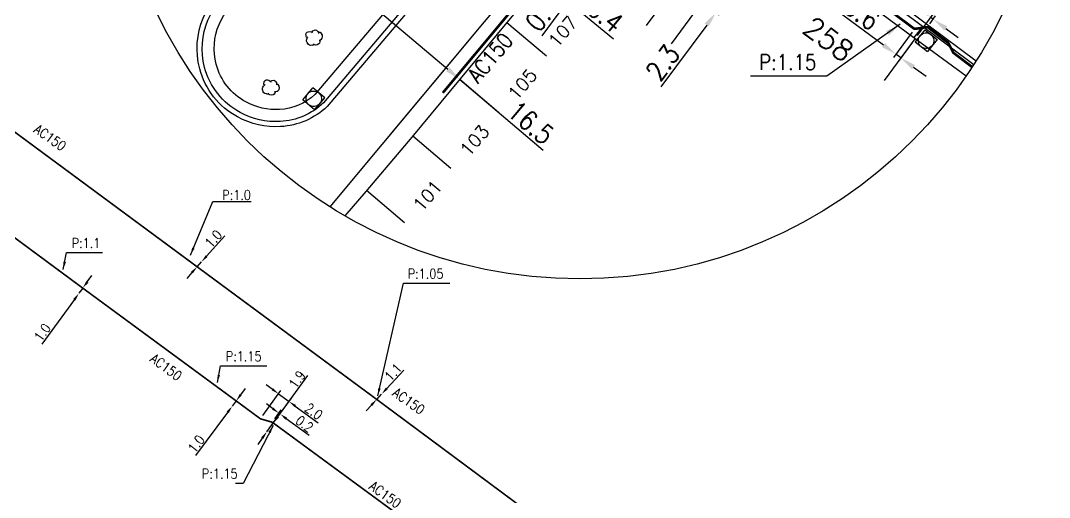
# Model space of a CAD drawing. Header units: millimetres. Extents: x 160996 to 162003, y 120996 to 122000.
# Drawn here: x 161145.7 to 161304.7, y 121788.2 to 121861.8 of the extents above; entities that cross this region are included whole.
import ezdxf
from ezdxf.enums import TextEntityAlignment as Align

# ---------------------------------------------------------------- set-up
doc = ezdxf.new("R2010")
doc.units = ezdxf.units.MM
doc.header["$PDMODE"] = 34
doc.linetypes.add('L_100_AP', pattern=[14, 10, -1.5, 1, -1.5])
doc.layers.get('0').update_dxf_attribs({"linetype": 'CONTINUOUS'})
doc.layers.get('Defpoints').update_dxf_attribs({"linetype": 'CONTINUOUS'})
for name, color, linetype in [('L_140', 3, 'CONTINUOUS'), ('L_900', 7, 'CONTINUOUS'), ('W0008', 7, 'CONTINUOUS'), ('W0100', 7, 'CONTINUOUS'), ('W0300', 7, 'CONTINUOUS'), ('W0334', 7, 'CONTINUOUS'), ('W0420', 7, 'CONTINUOUS'), ('W0991', 7, 'CONTINUOUS'), ('W1102', 7, 'CONTINUOUS')]:
    doc.layers.add(name, color=color, linetype=linetype)
doc.styles.get("Standard").update_dxf_attribs({"font": 'romans.shx', "width": 0.85})
doc.dimstyles.get("Standard").update_dxf_attribs({"dimtxt": 1.5, "dimasz": 1.2, "dimexe": 0.625, "dimexo": 0.625, "dimgap": 0.25, "dimtad": 1, "dimdec": 1, "dimzin": 0, "dimdsep": 46, "dimtxsty": 'Standard', "dimcen": -0.5, "dimadec": 0, "dimazin": 0, "dimtfac": 1, "dimtdec": 1, "dimtmove": 0, "dimatfit": 3, "dimfxl": 0, "dimtolj": 1, "dimtzin": 0, "dimarcsym": 0})

# ---------------------------------------------------------------- blocks, each defined once
blk = doc.blocks.new('*D425')
at = {"layer": 'Defpoints', "color": 0, "linetype": 'Continuous', "transparency": 16777216}
for p in [(161173.64, 121824.52), (161173.64, 121824.52), (161172.97, 121823.78)]:
    blk.add_point(p, dxfattribs=at)
at = {"layer": 'L_140', "color": 0, "linetype": 'Continuous', "lineweight": -2, "transparency": 16777216}
for p, q in [((161174.44, 121825.42), (161177.24, 121828.54)), ((161172.97, 121823.78), (161173.64, 121824.52)), ((161172.17, 121822.89), (161171.37, 121821.99))]:
    blk.add_line(p, q, dxfattribs=at)
at = {"layer": 'L_140', "color": 0, "linetype": 'Continuous', "transparency": 16777216}
for points in [[(161174.29, 121825.55), (161174.59, 121825.29), (161173.64, 121824.52)], [(161172.02, 121823.02), (161172.32, 121822.75), (161172.97, 121823.78)]]:
    blk.add_solid(points, dxfattribs=at)
at = {"layer": 'L_140', "color": 0, "linetype": 'Continuous', "transparency": 16777216, "insert": (161175.49, 121828.09), "char_height": 1.5, "attachment_point": 5, "rotation": 48.1498}
blk.add_mtext('\\A1;1.0', dxfattribs=at)
blk = doc.blocks.new('*D426')
at = {"layer": 'Defpoints', "color": 0, "linetype": 'Continuous', "transparency": 16777216}
for p in [(161200.73, 121803.3), (161201.48, 121804.11), (161201.48, 121804.11)]:
    blk.add_point(p, dxfattribs=at)
at = {"layer": 'L_140', "color": 0, "linetype": 'Continuous', "lineweight": -2, "transparency": 16777216}
for p, q in [((161202.3, 121804.99), (161204.9, 121807.79)), ((161200.73, 121803.3), (161201.48, 121804.11)), ((161199.91, 121802.43), (161199.1, 121801.55))]:
    blk.add_line(p, q, dxfattribs=at)
at = {"layer": 'L_140', "color": 0, "linetype": 'Continuous', "transparency": 16777216}
for points in [[(161202.15, 121805.13), (161202.44, 121804.85), (161201.48, 121804.11)], [(161199.77, 121802.56), (161200.06, 121802.29), (161200.73, 121803.3)]]:
    blk.add_solid(points, dxfattribs=at)
at = {"layer": 'L_140', "color": 0, "linetype": 'Continuous', "transparency": 16777216, "insert": (161203.27, 121807.51), "char_height": 1.5, "attachment_point": 5, "rotation": 47.1379}
blk.add_mtext('\\A1;1.1', dxfattribs=at)
blk = doc.blocks.new('*D428')
at = {"layer": 'Defpoints', "color": 0, "linetype": 'Continuous', "transparency": 16777216}
for p in [(161154.7, 121819.68), (161154.7, 121819.68), (161155.3, 121820.48)]:
    blk.add_point(p, dxfattribs=at)
at = {"layer": 'L_140', "color": 0, "linetype": 'Continuous', "lineweight": -2, "transparency": 16777216}
for p, q in [((161156, 121821.45), (161156.71, 121822.42)), ((161155.3, 121820.48), (161154.7, 121819.68)), ((161154, 121818.71), (161148.97, 121811.85))]:
    blk.add_line(p, q, dxfattribs=at)
at = {"layer": 'L_140', "color": 0, "linetype": 'Continuous', "transparency": 16777216}
for points in [[(161155.84, 121821.57), (161156.17, 121821.33), (161155.3, 121820.48)], [(161153.83, 121818.83), (161154.16, 121818.59), (161154.7, 121819.68)]]:
    blk.add_solid(points, dxfattribs=at)
at = {"layer": 'L_140', "color": 0, "linetype": 'Continuous', "transparency": 16777216, "insert": (161149.05, 121813.64), "char_height": 1.5, "attachment_point": 5, "rotation": 53.7952}
blk.add_mtext('\\A1;1.0', dxfattribs=at)
blk = doc.blocks.new('*D429')
at = {"layer": 'Defpoints', "color": 0, "linetype": 'Continuous', "transparency": 16777216}
for p in [(161178.41, 121802.26), (161178.41, 121802.26), (161179, 121803.07)]:
    blk.add_point(p, dxfattribs=at)
at = {"layer": 'L_140', "color": 0, "linetype": 'Continuous', "lineweight": -2, "transparency": 16777216}
for p, q in [((161179.72, 121804.03), (161180.44, 121804.99)), ((161179, 121803.07), (161178.41, 121802.26)), ((161177.69, 121801.3), (161172.74, 121794.64))]:
    blk.add_line(p, q, dxfattribs=at)
at = {"layer": 'L_140', "color": 0, "linetype": 'Continuous', "transparency": 16777216}
for points in [[(161179.56, 121804.15), (161179.88, 121803.91), (161179, 121803.07)], [(161177.53, 121801.42), (161177.85, 121801.18), (161178.41, 121802.26)]]:
    blk.add_solid(points, dxfattribs=at)
at = {"layer": 'L_140', "color": 0, "linetype": 'Continuous', "transparency": 16777216, "insert": (161172.83, 121796.43), "char_height": 1.5, "attachment_point": 5, "rotation": 53.3731}
blk.add_mtext('\\A1;1.0', dxfattribs=at)
blk = doc.blocks.new('*D430')
at = {"layer": 'Defpoints', "color": 0, "linetype": 'Continuous', "transparency": 16777216}
for p in [(161187.18, 121802.98), (161182.75, 121800.31), (161183.75, 121798.29)]:
    blk.add_point(p, dxfattribs=at)
at = {"layer": 'L_140', "color": 0, "linetype": 'Continuous', "lineweight": -2, "transparency": 16777216}
for p, q in [((161184.59, 121804.87), (161183.62, 121805.57)), ((161183.12, 121800.81), (161185.93, 121804.66)), ((161184.12, 121798.8), (161187.55, 121803.48)), ((161185.56, 121804.16), (161187.18, 121802.98)), ((161188.15, 121802.27), (161191.68, 121799.69))]:
    blk.add_line(p, q, dxfattribs=at)
at = {"layer": 'L_140', "color": 0, "linetype": 'Continuous', "transparency": 16777216}
for points in [[(161184.71, 121805.03), (161184.48, 121804.71), (161185.56, 121804.16)], [(161188.26, 121802.43), (161188.03, 121802.11), (161187.18, 121802.98)]]:
    blk.add_solid(points, dxfattribs=at)
at = {"layer": 'L_140', "color": 0, "linetype": 'Continuous', "transparency": 16777216, "insert": (161190.99, 121801.44), "char_height": 1.5, "attachment_point": 5, "rotation": 323.8581}
blk.add_mtext('\\A1;2.0', dxfattribs=at)
blk = doc.blocks.new('*D431')
at = {"layer": 'Defpoints', "color": 0, "linetype": 'Continuous', "transparency": 16777216}
for p in [(161185.78, 121801.06), (161184.59, 121799.77), (161183.75, 121798.29)]:
    blk.add_point(p, dxfattribs=at)
at = {"layer": 'L_140', "color": 0, "linetype": 'Continuous', "lineweight": -2, "transparency": 16777216}
for p, q in [((161184.64, 121801.89), (161183.68, 121802.59)), ((161184.96, 121800.28), (161185.98, 121801.68)), ((161184.12, 121798.8), (161186.14, 121801.56)), ((161185.61, 121801.18), (161185.78, 121801.06)), ((161186.74, 121800.35), (161190.27, 121797.77))]:
    blk.add_line(p, q, dxfattribs=at)
at = {"layer": 'L_140', "color": 0, "linetype": 'Continuous', "transparency": 16777216}
for points in [[(161184.76, 121802.05), (161184.53, 121801.72), (161185.61, 121801.18)], [(161186.86, 121800.51), (161186.63, 121800.19), (161185.78, 121801.06)]]:
    blk.add_solid(points, dxfattribs=at)
at = {"layer": 'L_140', "color": 0, "linetype": 'Continuous', "transparency": 16777216, "insert": (161189.58, 121799.52), "char_height": 1.5, "attachment_point": 5, "rotation": 323.8581}
blk.add_mtext('\\A1;0.2', dxfattribs=at)
blk = doc.blocks.new('*D432')
at = {"layer": 'Defpoints', "color": 0, "linetype": 'Continuous', "transparency": 16777216}
for p in [(161184.59, 121799.77), (161183.75, 121798.29), (161183.75, 121798.29)]:
    blk.add_point(p, dxfattribs=at)
at = {"layer": 'L_140', "color": 0, "linetype": 'Continuous', "lineweight": -2, "transparency": 16777216}
for p, q in [((161185.46, 121800.62), (161190.09, 121806.97)), ((161183.75, 121798.29), (161184.75, 121799.65)), ((161185.09, 121799.4), (161185.25, 121799.29)), ((161183.05, 121797.32), (161182.34, 121796.35))]:
    blk.add_line(p, q, dxfattribs=at)
at = {"layer": 'L_140', "color": 0, "linetype": 'Continuous', "transparency": 16777216}
for points in [[(161185.3, 121800.74), (161185.62, 121800.51), (161184.75, 121799.65)], [(161182.88, 121797.44), (161183.21, 121797.2), (161183.75, 121798.29)]]:
    blk.add_solid(points, dxfattribs=at)
at = {"layer": 'L_140', "color": 0, "linetype": 'Continuous', "transparency": 16777216, "insert": (161188.42, 121806.38), "char_height": 1.5, "attachment_point": 5, "rotation": 53.8581}
blk.add_mtext('\\A1;1.9', dxfattribs=at)
blk = doc.blocks.new('T420')
for p, q in [((0.75, 0.75), (-0.75, 0.75)), ((-0.75, 0.75), (-0.75, -0.75)), ((0.75, 0.75), (0.75, -0.75)), ((0.75, -0.75), (-0.75, -0.75))]:
    blk.add_line(p, q)
blk.add_ellipse((0, 0), major_axis=(-0.53, 0.53), ratio=1, start_param=3.926991, end_param=10.210176)
blk = doc.blocks.new('T300')
for p, q in [((-0.8, 0.514), (-0.857, 0.343)), ((-0.857, 0.343), (-0.857, 0.171)), ((-0.857, 0.171), (-0.743, 0.057)), ((-0.686, 0.629), (-0.8, 0.514)), ((-0.8, -0.057), (-0.743, 0.057)), ((-0.743, 0.057), (-0.686, 0.114)), ((-0.571, 0.686), (-0.686, 0.629)), ((-0.457, 0.686), (-0.571, 0.686)), ((-0.286, 0.629), (-0.457, 0.686)), ((-0.286, 0.629), (-0.171, 0.743)), ((-0.229, 0.571), (-0.286, 0.629)), ((-0.171, 0.743), (-0.057, 0.8)), ((-0.057, 0.8), (0.057, 0.8)), ((0.057, 0.8), (0.229, 0.743)), ((0.229, 0.743), (0.343, 0.629)), ((0.343, 0.629), (0.4, 0.514)), ((0.457, 0.457), (0.343, 0.457)), ((0.4, 0.514), (0.4, 0.457)), ((0.571, 0.4), (0.457, 0.457)), ((0.571, 0.4), (0.686, 0.286)), ((0.686, 0.286), (0.743, 0.171)), ((0.743, 0.057), (0.686, -0.171)), ((0.743, 0.171), (0.743, 0.057)), ((-0.8, -0.171), (-0.8, -0.057)), ((-0.8, -0.229), (-0.8, -0.171)), ((-0.743, -0.343), (-0.8, -0.229)), ((-0.686, -0.4), (-0.743, -0.343)), ((-0.514, -0.457), (-0.686, -0.4)), ((-0.4, -0.457), (-0.514, -0.457)), ((-0.4, -0.457), (-0.343, -0.457)), ((-0.343, -0.457), (-0.343, -0.4)), ((-0.343, -0.514), (-0.343, -0.457)), ((-0.286, -0.629), (-0.343, -0.514)), ((-0.171, -0.743), (-0.286, -0.629)), ((-0.057, -0.8), (-0.171, -0.743)), ((0.057, -0.8), (-0.057, -0.8)), ((0.171, -0.743), (0.057, -0.8)), ((0.229, -0.686), (0.171, -0.743)), ((0.286, -0.457), (0.229, -0.457)), ((0.286, -0.629), (0.229, -0.686)), ((0.457, -0.4), (0.286, -0.457)), ((0.343, -0.514), (0.286, -0.629)), ((0.343, -0.514), (0.343, -0.457)), ((0.571, -0.343), (0.457, -0.4)), ((0.629, -0.286), (0.571, -0.343)), ((0.686, -0.171), (0.629, -0.286))]:
    blk.add_line(p, q)
blk = doc.blocks.new('*D1757')
at = {"layer": 'Defpoints', "color": 0, "linetype": 'Continuous', "transparency": 16777216}
for p in [(161193.42, 121869.78), (161213.56, 121852.72), (161213.56, 121852.72)]:
    blk.add_point(p, dxfattribs=at)
at = {"layer": 'L_140', "color": 0, "linetype": 'Continuous', "lineweight": -2, "transparency": 16777216}
for p, q in [((161195.25, 121868.23), (161211.73, 121854.27)), ((161213.56, 121852.72), (161226.47, 121841.79))]:
    blk.add_line(p, q, dxfattribs=at)
at = {"layer": 'L_140', "color": 0, "linetype": 'Continuous', "transparency": 16777216}
for points in [[(161195.51, 121868.53), (161194.99, 121867.92), (161193.42, 121869.78)], [(161211.99, 121854.57), (161211.47, 121853.96), (161213.56, 121852.72)]]:
    blk.add_solid(points, dxfattribs=at)
at = {"layer": 'L_140', "color": 0, "linetype": 'Continuous', "transparency": 16777216, "insert": (161224.56, 121846.03), "char_height": 3, "attachment_point": 5, "rotation": 319.7433}
blk.add_mtext('\\A1;16.5', dxfattribs=at)
blk = doc.blocks.new('*D1761')
at = {"layer": 'Defpoints', "color": 0, "linetype": 'Continuous', "transparency": 16777216}
for p in [(161283.86, 121860.5), (161283.94, 121858.99), (161281.77, 121856.03)]:
    blk.add_point(p, dxfattribs=at)
at = {"layer": 'L_140', "color": 0, "linetype": 'Continuous', "lineweight": -2, "transparency": 16777216}
for p, q in [((161279.06, 121858.01), (161272.01, 121863.18)), ((161283.49, 121860), (161280.63, 121856.09)), ((161283.57, 121858.48), (161281.4, 121855.52)), ((161281.77, 121856.03), (161281, 121856.6)), ((161283.71, 121854.61), (161285.65, 121853.19))]:
    blk.add_line(p, q, dxfattribs=at)
at = {"layer": 'L_140', "color": 0, "linetype": 'Continuous', "transparency": 16777216}
for points in [[(161279.3, 121858.34), (161278.83, 121857.69), (161281, 121856.6)], [(161283.95, 121854.93), (161283.47, 121854.29), (161281.77, 121856.03)]]:
    blk.add_solid(points, dxfattribs=at)
at = {"layer": 'L_140', "color": 0, "linetype": 'Continuous', "transparency": 16777216, "insert": (161275.75, 121862.92), "char_height": 3, "attachment_point": 5, "rotation": 323.7693}
blk.add_mtext('\\A1;0.6', dxfattribs=at)
blk = doc.blocks.new('*D1762')
at = {"layer": 'Defpoints', "color": 0, "linetype": 'Continuous', "transparency": 16777216}
for p in [(161286.36, 121862.29), (161285.87, 121860.81), (161283.94, 121858.99)]:
    blk.add_point(p, dxfattribs=at)
at = {"layer": 'L_140', "color": 0, "linetype": 'Continuous', "lineweight": -2, "transparency": 16777216}
for p, q in [((161284.43, 121863.71), (161277.37, 121868.87)), ((161284.31, 121859.49), (161286.73, 121862.79)), ((161286.24, 121861.31), (161287.12, 121862.51)), ((161286.75, 121862), (161286.36, 121862.29)), ((161288.68, 121860.59), (161290.62, 121859.17))]:
    blk.add_line(p, q, dxfattribs=at)
at = {"layer": 'L_140', "color": 0, "linetype": 'Continuous', "transparency": 16777216}
for points in [[(161284.66, 121864.03), (161284.19, 121863.38), (161286.36, 121862.29)], [(161288.92, 121860.91), (161288.45, 121860.26), (161286.75, 121862)]]:
    blk.add_solid(points, dxfattribs=at)
at = {"layer": 'L_140', "color": 0, "linetype": 'Continuous', "transparency": 16777216, "insert": (161281.11, 121868.61), "char_height": 3, "attachment_point": 5, "rotation": 323.7693}
blk.add_mtext('\\A1;0.3', dxfattribs=at)
blk = doc.blocks.new('*D1763')
at = {"layer": 'Defpoints', "color": 0, "linetype": 'Continuous', "transparency": 16777216}
for p in [(161233.54, 121877.41), (161234.03, 121877.24), (161237.51, 121874.66)]:
    blk.add_point(p, dxfattribs=at)
at = {"layer": 'L_140', "color": 0, "linetype": 'Continuous', "lineweight": -2, "transparency": 16777216}
for p, q in [((161238.94, 121876.59), (161240.37, 121878.51)), ((161234.04, 121877.03), (161237.92, 121874.16)), ((161234.53, 121876.87), (161238.01, 121874.29)), ((161237.51, 121874.66), (161237.41, 121874.53)), ((161235.98, 121872.6), (161226.24, 121859.46))]:
    blk.add_line(p, q, dxfattribs=at)
at = {"layer": 'L_140', "color": 0, "linetype": 'Continuous', "transparency": 16777216}
for points in [[(161238.62, 121876.83), (161239.26, 121876.35), (161237.51, 121874.66)], [(161235.66, 121872.84), (161236.31, 121872.37), (161237.41, 121874.53)]]:
    blk.add_solid(points, dxfattribs=at)
at = {"layer": 'L_140', "color": 0, "linetype": 'Continuous', "transparency": 16777216, "insert": (161226.3, 121862.91), "char_height": 3, "attachment_point": 5, "rotation": 53.4319}
blk.add_mtext('\\A1;0.1', dxfattribs=at)
blk = doc.blocks.new('*D1791')
at = {"layer": 'Defpoints', "color": 0, "linetype": 'Continuous', "transparency": 16777216}
for p in [(161226.58, 121869.35), (161227.08, 121868.94), (161226.35, 121868.06)]:
    blk.add_point(p, dxfattribs=at)
at = {"layer": 'L_140', "color": 0, "linetype": 'Continuous', "lineweight": -2, "transparency": 16777216}
for p, q in [((161224, 121870), (161222.15, 121871.53)), ((161226.18, 121868.87), (161225.45, 121867.99)), ((161225.85, 121868.47), (161226.35, 121868.06)), ((161226.68, 121868.46), (161225.95, 121867.58)), ((161228.19, 121866.53), (161237.32, 121858.98))]:
    blk.add_line(p, q, dxfattribs=at)
at = {"layer": 'L_140', "color": 0, "linetype": 'Continuous', "transparency": 16777216}
for points in [[(161224.26, 121870.3), (161223.75, 121869.69), (161225.85, 121868.47)], [(161228.45, 121866.84), (161227.94, 121866.22), (161226.35, 121868.06)]]:
    blk.add_solid(points, dxfattribs=at)
at = {"layer": 'L_140', "color": 0, "linetype": 'Continuous', "transparency": 16777216, "insert": (161236.11, 121862.58), "char_height": 3, "attachment_point": 5, "rotation": 320.3985}
blk.add_mtext('\\A1;0.4', dxfattribs=at)
blk = doc.blocks.new('*D1793')
at = {"layer": 'Defpoints', "color": 0, "linetype": 'Continuous', "transparency": 16777216}
for p in [(161235.91, 121880.41), (161234.03, 121877.24), (161253.17, 121863.04)]:
    blk.add_point(p, dxfattribs=at)
at = {"layer": 'L_140', "color": 0, "linetype": 'Continuous', "lineweight": -2, "transparency": 16777216}
for p, q in [((161236.41, 121880.04), (161255.86, 121865.62)), ((161234.53, 121876.87), (161253.67, 121862.67)), ((161256.79, 121867.92), (161258.22, 121869.85)), ((161255.36, 121865.99), (161253.17, 121863.04)), ((161251.74, 121861.11), (161244.66, 121851.56))]:
    blk.add_line(p, q, dxfattribs=at)
at = {"layer": 'L_140', "color": 0, "linetype": 'Continuous', "transparency": 16777216}
for points in [[(161256.47, 121868.16), (161257.11, 121867.68), (161255.36, 121865.99)], [(161251.42, 121861.35), (161252.06, 121860.88), (161253.17, 121863.04)]]:
    blk.add_solid(points, dxfattribs=at)
at = {"layer": 'L_140', "color": 0, "linetype": 'Continuous', "transparency": 16777216, "insert": (161244.94, 121855.3), "char_height": 3, "attachment_point": 5, "rotation": 53.4319}
blk.add_mtext('\\A1;2.3', dxfattribs=at)
blk = doc.blocks.new('detail03')
at = {"layer": 'L_140', "linetype": 'L_100_AP', "flags": 128}
blk.add_lwpolyline([(161210.95, 121850.64, 0.4, 0.4, 0), (161226.58, 121869.35, 0.4, 0.4, 0), (161229.48, 121872.81, 0.4, 0.4, 0), (161233.54, 121877.41, 0.4, 0.4, 0), (161234.21, 121878.31, 0.4, 0.4, 0), (161234.63, 121878.88, 0.4, 0.4, 0), (161235.91, 121880.41, 0.4, 0.4, -0.270216), (161235.91, 121880.41, 0.4, 0.4, 0), (161259.5, 121878.54, 0.4, 0.4, -0.129715), (161259.69, 121878.47, 0.4, 0.4, 0), (161260.63, 121877.77, 0.4, 0.4, 0), (161283.73, 121860.6, 0.4, 0.4, 0.199881), (161284.03, 121860.53, 0.4, 0.4, 0), (161285.7, 121860.78, 0.4, 0.4, -0.204412), (161286.01, 121860.7, 0.4, 0.4, 0), (161287.48, 121859.57, 0.4, 0.4, 0), (161288.98, 121858.44, 0.4, 0.4, -0.11136), (161289.1, 121858.31, 0.4, 0.4, 0), (161289.84, 121856.89, 0.4, 0.4, 0.11065), (161289.96, 121856.76, 0.4, 0.4, 0), (161292.78, 121854.62, 0, 0, 0)], format="xyseb", dxfattribs=at)
at = {"layer": 'L_900', "color": 7, "linetype": 'Continuous'}
blk.add_circle((161232.12, 121894.5), 72.6, dxfattribs=at)
at = {"layer": 'W0008', "color": 7}
for points in [[(161293.38, 121855.55), (161285.91, 121861.1), (161268.38, 121874.23), (161261.55, 121879.36), (161251.29, 121884.23, 0.097399), (161245.33, 121885.7)], [(161207.7, 121865.83), (161193.09, 121848.53, -0.178423), (161185.86, 121845.42, -0.138386), (161179.23, 121846.91, -0.206801), (161173.37, 121854.37, -0.339483), (161179.08, 121868.03), (161192.68, 121876.52)]]:
    blk.add_lwpolyline(points, format="xyb", dxfattribs=at)
blk.add_lwpolyline([(161217.33, 121861.62), (161193.49, 121833.04)], dxfattribs=at)
at = {"layer": 'W0100', "color": 7}
for points in [[(161245.33, 121868.86), (161234.03, 121877.24), (161220.85, 121861.51), (161226.98, 121856.37)], [(161291.83, 121853.21), (161283.94, 121858.99), (161266.72, 121871.77), (161259.78, 121876.61), (161246.25, 121858.21)], [(161242.46, 121861.03), (161245.33, 121864.89)], [(161220.85, 121861.51), (161206.15, 121843.77), (161199.04, 121835.38), (161195.81, 121831.63)]]:
    blk.add_lwpolyline(points, dxfattribs=at)
at = {"layer": 'W0334', "color": 7}
for points in [[(161245.33, 121885.02, 0.226403), (161233.22, 121879.97), (161228.33, 121874.63), (161217.33, 121861.62)], [(161293.01, 121854.97), (161285.5, 121860.55), (161267.97, 121873.68), (161261.19, 121878.77), (161250.99, 121883.61, 0.096813), (161245.33, 121885.02)], [(161194.01, 121874.24), (161205.6, 121879.84), (161216.22, 121884.13, -0.775251), (161217.27, 121881.44), (161205.68, 121867.53), (161191.16, 121850.36, -0.174431), (161185.72, 121848.06, -0.138386), (161180.49, 121849.24, -0.206801), (161175.93, 121855.05, -0.340868), (161180.43, 121865.76), (161194.01, 121874.24)], [(161207.1, 121866.33), (161192.51, 121849.08, -0.177391), (161185.82, 121846.21, -0.138386), (161179.61, 121847.61, -0.206801), (161174.13, 121854.57, -0.339843), (161179.48, 121867.35), (161193.03, 121875.81)]]:
    blk.add_lwpolyline(points, format="xyb", dxfattribs=at)
for points in [[(161217.33, 121861.62), (161202.78, 121844.17)], [(161283.78, 121859.11), (161285.14, 121860.82)]]:
    blk.add_lwpolyline(points, dxfattribs=at)
at = {"layer": 'W1102', "color": 7}
for p, q in [((161279.21, 121852.53), (161283.94, 121858.99)), ((161219.58, 121847.62), (161213.56, 121852.72)), ((161212.17, 121838.95), (161206.31, 121843.96)), ((161205.04, 121830.57), (161199.18, 121835.56))]:
    blk.add_line(p, q, dxfattribs=at)
at = {"layer": 'W0300', "color": 7}
for p, xscale, yscale, zscale, rotation in [((161190.88, 121859.09), 1.599999999997853, 1.599999999997853, 1.599999999997853, 229.6106898124826), ((161184.18, 121851.48), 1.599999999994878, 1.599999999994878, 1.599999999994878, 209.560202127177)]:
    blk.add_blockref('T300', p, dxfattribs=dict(at, xscale=xscale, yscale=yscale, zscale=zscale, rotation=rotation))
at = {"layer": 'W0420', "color": 7}
for p, xscale, yscale, zscale, rotation in [((161285.66, 121858.69), 1.600000000004119, 1.600000000004119, 1.600000000004119, 51.60751504960994), ((161191, 121849.72), 1.599999999997853, 1.599999999997853, 1.599999999997853, 229.6106898124826)]:
    blk.add_blockref('T420', p, dxfattribs=dict(at, xscale=xscale, yscale=yscale, zscale=zscale, rotation=rotation))
at = {"layer": 'L_140', "linetype": 'Continuous', "width": 0.85}
blk.add_text('AC150', height=2.4, rotation=50.0569, dxfattribs=at).set_placement((161216.41, 121851.97))
at = {"layer": 'L_140', "linetype": 'Continuous', "insert": (161268.69, 121854.18), "char_height": 2.4, "attachment_point": 9}
blk.add_mtext('\\A1;P:1.15', dxfattribs=at)
at = {"layer": 'W0991', "color": 7}
for s, height, rotation, p in [('107', 2, 50.0578, (161229.52, 121860.11)), ('258', 3.2, 323.4077, (161270.58, 121858.94)), ('105', 2, 49.7768, (161223.26, 121851.97)), ('103', 2, 49.469, (161215.87, 121843.28)), ('101', 2, 49.6135, (161208.61, 121834.77))]:
    blk.add_text(s, height=height, rotation=rotation, dxfattribs=at).set_placement(p, align=Align.MIDDLE)
at = {"layer": 'L_140', "linetype": 'Continuous'}
for base, p1, p2, angle, text, picture, middle in [((161253.17, 121863.04), (161235.91, 121880.41), (161234.03, 121877.24), 53.4319, '2.3', '*D1793', (161246.54, 121854.11)), ((161237.51, 121874.66), (161233.54, 121877.41), (161234.03, 121877.24), 233.4319, '0.1', '*D1763', (161227.91, 121861.72)), ((161286.36, 121862.29), (161285.87, 121860.81), (161283.94, 121858.99), 323.7693, '0.3', '*D1762', (161279.93, 121867)), ((161226.35, 121868.06), (161226.58, 121869.35), (161227.08, 121868.94), 140.3985, '0.4', '*D1791', (161234.83, 121861.04)), ((161213.56, 121852.72), (161193.42, 121869.78), (161213.56, 121852.72), 139.7433, '16.5', '*D1757', (161223.26, 121844.5)), ((161281.77, 121856.03), (161283.86, 121860.5), (161283.94, 121858.99), 143.7693, '0.6', '*D1761', (161274.57, 121861.31))]:
    dim = blk.add_linear_dim(base=base, p1=p1, p2=p2, angle=angle, text=text, dimstyle='Standard', override={"dimtxt": 3, "dimasz": 2.4, "dimgap": 0.5}, dxfattribs=at)
    dim.commit()
    dim.dimension.update_dxf_attribs({"geometry": picture, "text_midpoint": middle, "dimtype": 160})
at = {"layer": 'L_140', "linetype": 'Continuous', "annotation_type": 0, "has_hookline": 1, "hookline_direction": 1, "text_width": 9.13}
blk.add_leader([(161281.64, 121861.22), (161270.31, 121853.22), (161267.91, 121853.22)], dimstyle='Standard', override={"dimasz": 2.4}, dxfattribs=at)

msp = doc.modelspace()

# ---------------------------------------------------------------- linework, layer by layer
at = {"layer": 'L_140', "linetype": 'L_100_AP', "const_width": 0.25}
msp.add_lwpolyline([(161009.4, 121943.86), (161009.64, 121943.69), (161009.47, 121943.45), (161014.78, 121940.05), (161014.78, 121940.05), (161046.27, 121917.07), (161050.85, 121913.7), (161058.51, 121908.17), (161084.93, 121888.66), (161084.93, 121888.66), (161092.31, 121883.01), (161092.31, 121883.01), (161092.31, 121883.01), (161104.69, 121874.03), (161122.3, 121861.18), (161122.3, 121861.18), (161172.97, 121823.78), (161200.73, 121803.3), (161240.54, 121773.75)], dxfattribs=at)
msp.add_lwpolyline([(161208.44, 121782.27), (161184.66, 121799.72, 0.091318), (161184.5, 121799.8), (161182.83, 121800.28, -0.088666), (161182.68, 121800.36), (161179, 121803.07), (161155.3, 121820.48), (161105.92, 121856.98)], format="xyb", dxfattribs=at)

# ---------------------------------------------------------------- block references
at = {"layer": 'L_900', "color": 7, "linetype": 'Continuous'}
msp.add_blockref('detail03', (0, 0), dxfattribs=at)

# ---------------------------------------------------------------- texts
at = {"layer": 'L_140', "linetype": 'Continuous', "width": 0.85}
for rotation, p in [(324.9954, (161147.61, 121844.67)), (323.6137, (161165.56, 121809.29)), (324.9954, (161203.05, 121803.97)), (323.6137, (161199.44, 121789.59))]:
    msp.add_text('AC150', height=1.5, rotation=rotation, dxfattribs=at).set_placement(p)
at = {"layer": 'L_140', "linetype": 'Continuous', "ltscale": 0.5, "insert": (161176.86, 121834.12), "char_height": 1.5, "attachment_point": 7}
msp.add_mtext('\\A1;P:1.0', dxfattribs=at)
at = {"layer": 'L_140', "linetype": 'Continuous', "char_height": 1.5}
for s, insert, attachment_point in [('\\A1;P:1.1', (161153.59, 121826.68), 7), ('\\A1;P:1.05', (161205.53, 121823.46), 1), ('\\A1;P:1.15', (161177.41, 121809.2), 7), ('\\A1;P:1.15', (161179.23, 121791.08), 9)]:
    msp.add_mtext(s, dxfattribs=dict(at, insert=insert, attachment_point=attachment_point))

# ---------------------------------------------------------------- dimensions: what is measured, and where the dimension line sits
at = {"layer": 'L_140', "linetype": 'Continuous'}
for base, p1, p2, angle, picture, middle in [((161173.64, 121824.52), (161172.97, 121823.78), (161173.64, 121824.52), 228.1498, '*D425', (161176.24, 121827.43)), ((161154.7, 121819.68), (161155.3, 121820.48), (161154.7, 121819.68), 53.7952, '*D428', (161149.86, 121813.05)), ((161201.48, 121804.11), (161200.73, 121803.3), (161201.48, 121804.11), 227.1379, '*D426', (161204, 121806.83)), ((161178.41, 121802.26), (161179, 121803.07), (161178.41, 121802.26), 53.3731, '*D429', (161173.63, 121795.84)), ((161187.18, 121802.98), (161182.75, 121800.31), (161183.75, 121798.29), 143.8581, '*D430', (161190.4, 121800.63)), ((161185.78, 121801.06), (161184.59, 121799.77), (161183.75, 121798.29), 143.8581, '*D431', (161188.99, 121798.71))]:
    dim = msp.add_linear_dim(base=base, p1=p1, p2=p2, angle=angle, dimstyle='Standard', dxfattribs=at)
    dim.commit()
    dim.dimension.update_dxf_attribs({"geometry": picture, "text_midpoint": middle, "dimtype": 160})
dim = msp.add_linear_dim(base=(161183.75, 121798.29), p1=(161184.59, 121799.77), p2=(161183.75, 121798.29), angle=53.8581, text='1.9', dimstyle='Standard', dxfattribs=at)
dim.commit()
dim.dimension.update_dxf_attribs({"geometry": '*D432', "text_midpoint": (161189.23, 121805.79), "dimtype": 160})

# ---------------------------------------------------------------- leaders
at = {"layer": 'L_140', "linetype": 'Continuous', "ltscale": 0.5, "annotation_type": 0, "has_hookline": 1, "hookline_direction": 0, "text_width": 4.49}
msp.add_leader([(161171.93, 121825.56), (161175.41, 121833.87), (161176.61, 121833.87)], dimstyle='Standard', dxfattribs=at)
at = {"layer": 'L_140', "linetype": 'Continuous', "annotation_type": 0, "has_hookline": 1, "hookline_direction": 0}
for points, text_width in [([(161152.28, 121823.37), (161152.78, 121825.99), (161153.98, 121825.99)], 4.13), ([(161200.89, 121803.84), (161204.88, 121821.26), (161206.08, 121821.26)], 5.71), ([(161176.1, 121805.89), (161176.6, 121808.5), (161177.8, 121808.5)], 5.71)]:
    msp.add_leader(points, dimstyle='Standard', dxfattribs=dict(at, text_width=text_width))
at = {"layer": 'L_140', "linetype": 'Continuous'}
msp.add_leader([(161184.72, 121799.26), (161180.08, 121790.31), (161178.88, 121790.31)], dimstyle='Standard', dxfattribs=at)

doc.saveas('drawing.dxf')
